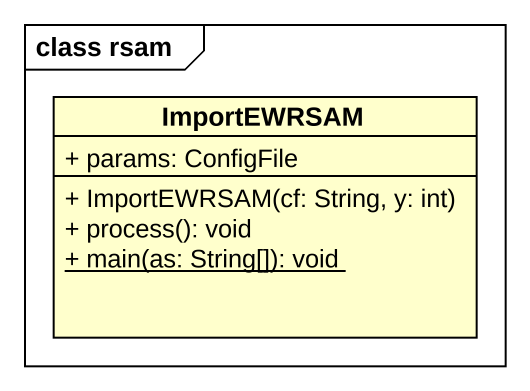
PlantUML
@startuml
mainframe class rsam
hide circle
hide empty members
skinparam classAttributeIconSize 0
class ImportEWRSAM {
  + params: ConfigFile
  + ImportEWRSAM(cf: String, y: int)
  + process(): void
  {static} + main(as: String[]): void
}
@enduml
